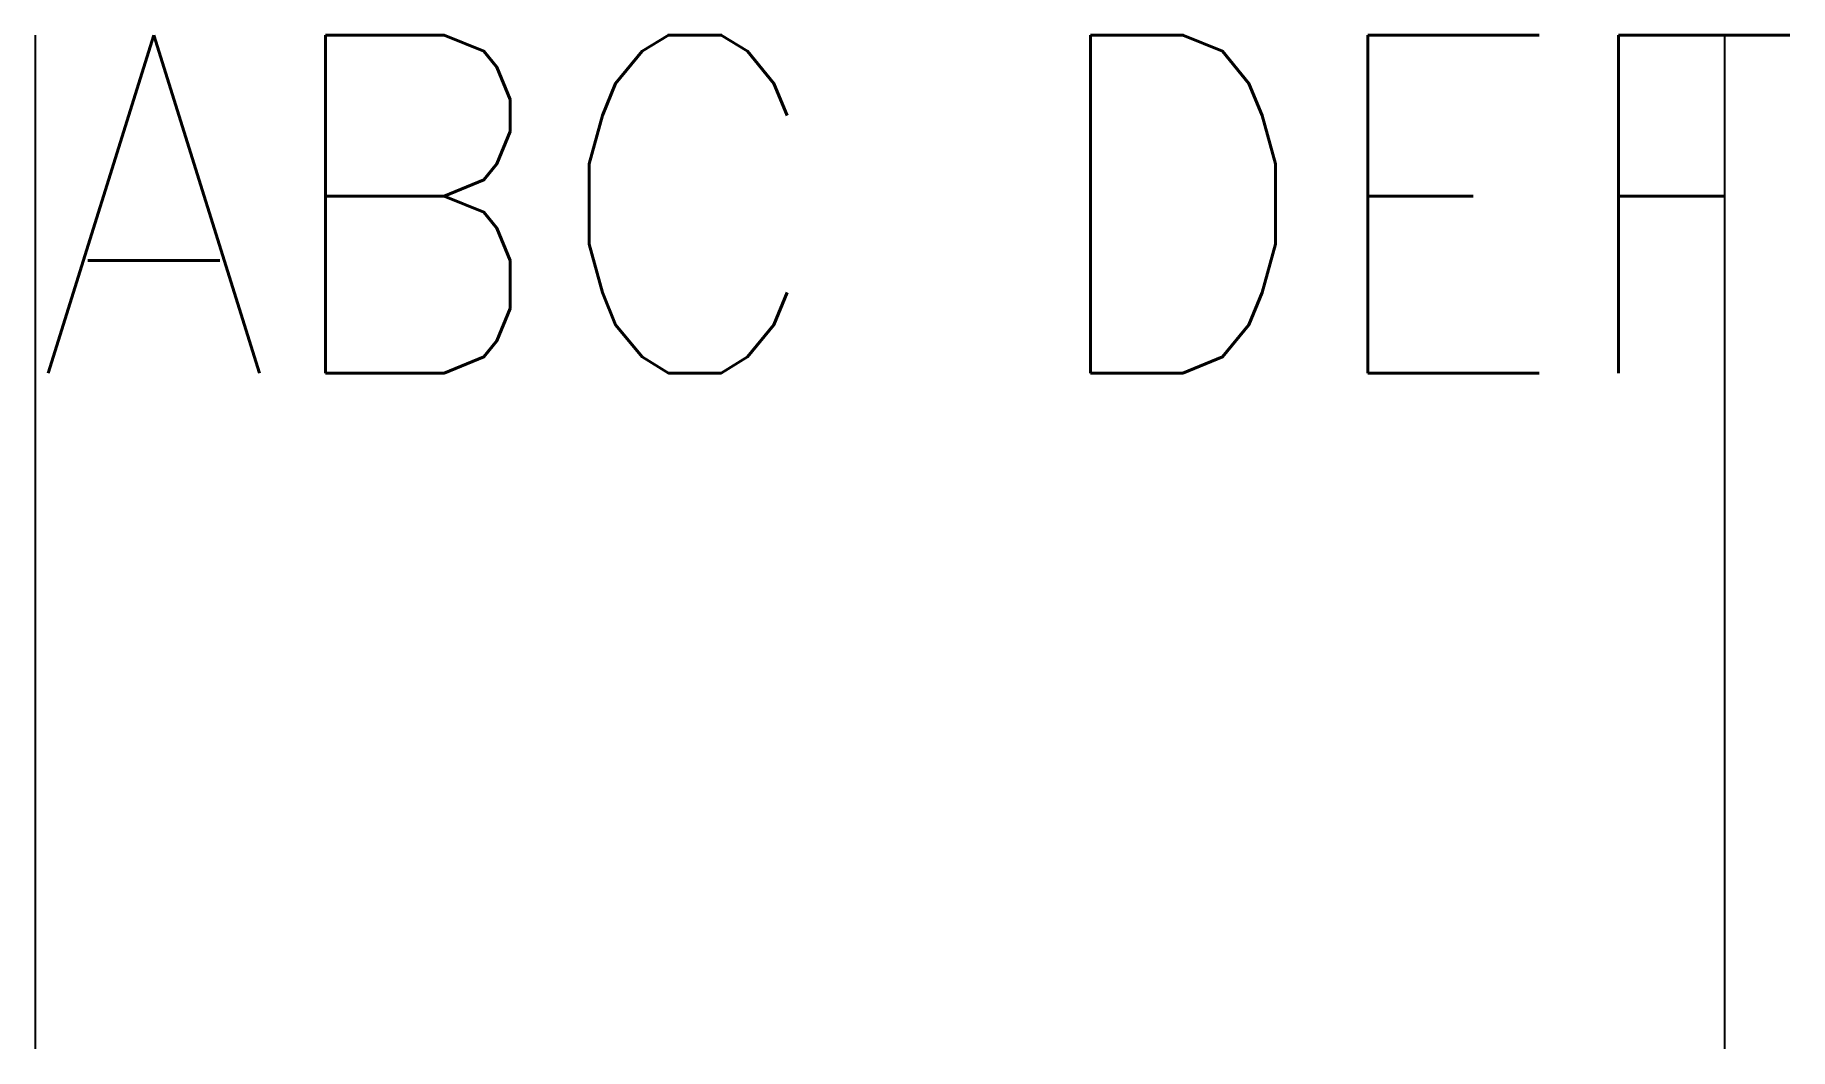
# Model space of a CAD drawing. Header units: millimetres. Extents: x 10 to 61.9, y -10 to 20.
import ezdxf

# ---------------------------------------------------------------- set-up
doc = ezdxf.new("R2010")
doc.units = ezdxf.units.MM
doc.layers.get('0').update_dxf_attribs({"lineweight": 25})
doc.styles.add('textstyle11', font='Standard')

msp = doc.modelspace()

# ---------------------------------------------------------------- linework, layer by layer
for p, q in [((10, 20), (10, -10)), ((60, 20), (60, -10))]:
    msp.add_line(p, q)

# ---------------------------------------------------------------- texts
at = {"insert": (10, 20), "char_height": 10, "width": 50, "attachment_point": 1, "style": 'textstyle11'}
msp.add_mtext('ABC DEF', dxfattribs=at)

doc.saveas('drawing.dxf')
